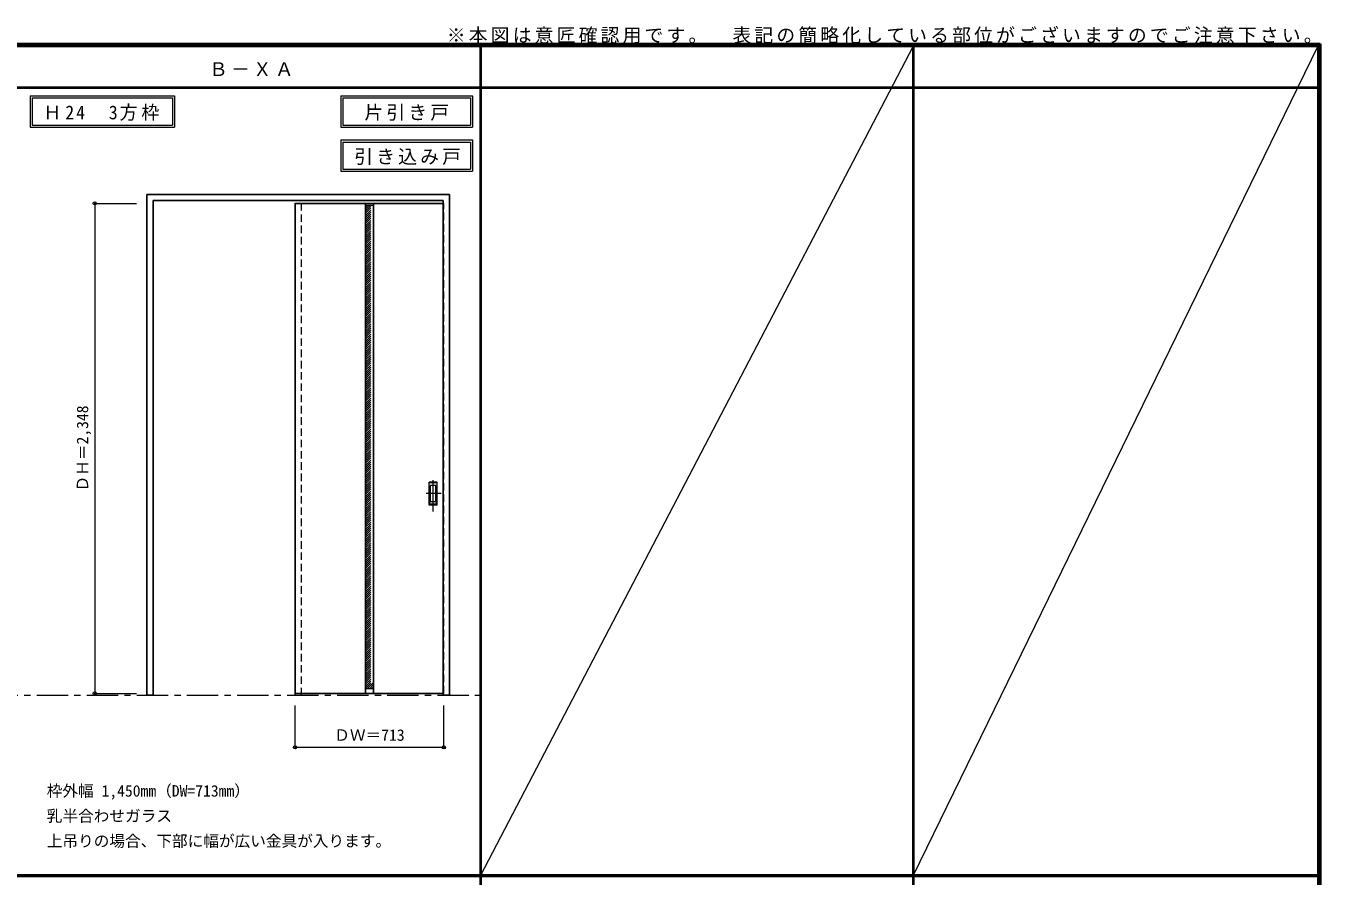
# Model space of a CAD drawing. Units: millimetres, scale not verified. Extents: x -6000 to 5700, y -4307 to 4260.
# Drawn here: x -502 to 5700, y 186 to 4260 of the extents above; entities that cross this region are included whole.
import ezdxf
from ezdxf.enums import TextEntityAlignment as Align

# ---------------------------------------------------------------- set-up
doc = ezdxf.new("R2010")
doc.units = ezdxf.units.MM
doc.header["$LTSCALE"] = 30
doc.header["$PDMODE"] = 32
doc.header["$PDSIZE"] = 15
doc.linetypes.add('CHAIN1', pattern=[8, 5, -1, 1, -1])
doc.linetypes.add('DASHED1', pattern=[1.8, 1.2, -0.6])
for name, color, linetype, lineweight in [('0-1_通り芯', 7, 'CHAIN1', 18), ('0-2_扉', 4, 'DASHED1', 9), ('0-3_仕上げ', 7, 'Continuous', 18), ('0-4_枠', 3, 'Continuous', 25), ('0-6_引手', 7, 'Continuous', 18), ('0-A_文字', 7, 'Continuous', 18), ('0-B_寸法', 7, 'Continuous', 9), ('0-C_ハッチ', 4, 'DASHED1', 9), ('F-1_枠', 6, 'Continuous', 40), ('F-A_文字', 7, 'Continuous', 18)]:
    doc.layers.add(name, color=color, linetype=linetype, lineweight=lineweight)
doc.styles.add('ＭＳ ゴシック', font='')
doc.styles.get('ＭＳ ゴシック').set_extended_font_data('MS Gothic')

msp = doc.modelspace()

# ---------------------------------------------------------------- linework, layer by layer
at = {"layer": '0-1_通り芯'}
msp.add_line((-5490, 1053), (1678, 1053), dxfattribs=at)
at = {"layer": '0-2_扉', "color": 3, "linetype": 'Continuous', "lineweight": 25}
for p, q in [((1498, 3409.5), (788, 3409.5)), ((788, 3409.5), (788, 1061.5)), ((1498, 1061.5), (788, 1061.5))]:
    msp.add_line(p, q, dxfattribs=at)
at = {"layer": '0-2_扉'}
for p, q in [((788, 3409.5), (788, 3405.5)), ((1498, 3409.5), (1501, 3409.5))]:
    msp.add_line(p, q, dxfattribs=at)
msp.add_lwpolyline([(1498, 1061.5), (1501, 1061.5), (1501, 3409.5)], dxfattribs=at)
at = {"layer": '0-3_仕上げ', "color": 3, "lineweight": 25}
for p, q in [((1125.5, 3409.5), (1125.5, 1061.5)), ((1163.5, 3409.5), (1163.5, 1061.5))]:
    msp.add_line(p, q, dxfattribs=at)
at = {"layer": '0-3_仕上げ'}
for p, q in [((1125.5, 3401.5), (1163.5, 3401.5)), ((1125.5, 1085.5), (1163.5, 1085.5))]:
    msp.add_line(p, q, dxfattribs=at)
at = {"layer": '0-4_枠'}
for p, q in [((78, 3453), (1528, 3453)), ((78, 1053), (78, 3453)), ((108, 3423), (1498, 3423)), ((1498, 1053), (1498, 3423)), ((1528, 1053), (1528, 3453)), ((1498, 1053), (1528, 1053))]:
    msp.add_line(p, q, dxfattribs=at)
at = {"layer": '0-4_枠', "color": 4, "linetype": 'DASHED1', "lineweight": 9}
for p, q in [((788, 1053), (788, 3423)), ((818, 1053), (818, 3423)), ((788, 1053), (818, 1053))]:
    msp.add_line(p, q, dxfattribs=at)
at = {"layer": '0-4_枠'}
msp.add_lwpolyline([(78, 1053), (108, 1053), (108, 3423)], dxfattribs=at)
at = {"layer": '0-6_引手'}
for p, q in [((1469, 2074), (1431, 2074)), ((1431, 1964), (1431, 2074)), ((1462.5, 2058), (1437.5, 2058)), ((1437.5, 1980), (1437.5, 2058)), ((1462.5, 1980), (1462.5, 2058)), ((1469, 1964), (1469, 2074)), ((1469, 1964), (1431, 1964)), ((1462.5, 1980), (1437.5, 1980))]:
    msp.add_line(p, q, dxfattribs=at)
at = {"layer": '0-6_引手', "linetype": 'DASHED1'}
for p, q in [((1434, 1968), (1434, 2070)), ((1466, 1968), (1434, 1968))]:
    msp.add_line(p, q, dxfattribs=at)
at = {"layer": '0-6_引手', "linetype": 'CHAIN1'}
for p, q in [((1450, 1933.77), (1450, 2104.62)), ((1488.07, 2019), (1415.56, 2019))]:
    msp.add_line(p, q, dxfattribs=at)
at = {"layer": '0-6_引手', "linetype": 'DASHED1'}
msp.add_lwpolyline([(1466, 1968), (1466, 2070), (1434, 2070)], dxfattribs=at)
at = {"layer": '0-A_文字'}
for p, q in [((-482, 3925), (-482, 3775)), ((-472, 3915), (-472, 3785)), ((-472, 3915), (200.62, 3915)), ((200.62, 3915), (200.62, 3785)), ((1006.97, 3925), (1006.97, 3775)), ((1016.97, 3915), (1016.97, 3785)), ((1016.97, 3915), (1628, 3915)), ((1628, 3915), (1628, 3785)), ((-472, 3785), (200.62, 3785)), ((1016.97, 3785), (1628, 3785)), ((-482, 3775), (210.62, 3775)), ((1006.97, 3775), (1638, 3775)), ((1006.97, 3713.53), (1006.97, 3563.53)), ((1016.97, 3703.53), (1016.97, 3573.53)), ((1016.97, 3703.53), (1628, 3703.53)), ((1628, 3703.53), (1628, 3573.53)), ((1006.97, 3563.53), (1638, 3563.53)), ((1016.97, 3573.53), (1628, 3573.53))]:
    msp.add_line(p, q, dxfattribs=at)
for points in [[(-482, 3925), (210.62, 3925), (210.62, 3775)], [(1006.97, 3925), (1638, 3925), (1638, 3775)], [(1006.97, 3713.53), (1638, 3713.53), (1638, 3563.53)]]:
    msp.add_lwpolyline(points, dxfattribs=at)
at = {"layer": '0-B_寸法', "color": 4}
for p, q in [((-172, 3409.5), (28, 3409.5)), ((-172, 3409.5), (-172, 1061.5)), ((-172, 1061.5), (28, 1061.5)), ((1501, 803), (1501, 1003))]:
    msp.add_line(p, q, dxfattribs=at)
msp.add_lwpolyline([(1501, 803), (788, 803), (788, 1003)], dxfattribs=at)
at = {"layer": '0-B_寸法'}
for p in [(-172, 3409.5), (-172, 1061.5), (788, 803), (1501, 803)]:
    msp.add_point(p, dxfattribs=at)
at = {"layer": '0-C_ハッチ'}
for p, q in [((1125.5, 3391.8), (1135.2, 3401.5)), ((1125.5, 3372), (1155, 3401.5)), ((1125.5, 3381.9), (1145.1, 3401.5)), ((1125.5, 3362.1), (1163.5, 3400.1)), ((1125.5, 3352.2), (1163.5, 3390.2)), ((1125.5, 3342.3), (1163.5, 3380.3)), ((1125.5, 3332.4), (1163.5, 3370.4)), ((1125.5, 3322.5), (1163.5, 3360.5)), ((1125.5, 3312.6), (1163.5, 3350.6)), ((1125.5, 3302.7), (1163.5, 3340.7)), ((1125.5, 3292.8), (1163.5, 3330.8)), ((1125.5, 3282.91), (1163.5, 3320.91)), ((1125.5, 3273.01), (1163.5, 3311.01)), ((1125.5, 3263.11), (1163.5, 3301.11)), ((1125.5, 3253.21), (1163.5, 3291.21)), ((1125.5, 3243.31), (1163.5, 3281.31)), ((1125.5, 3233.41), (1163.5, 3271.41)), ((1125.5, 3223.51), (1163.5, 3261.51)), ((1125.5, 3213.61), (1163.5, 3251.61)), ((1125.5, 3203.71), (1163.5, 3241.71)), ((1125.5, 3193.81), (1163.5, 3231.81)), ((1125.5, 3183.91), (1163.5, 3221.91)), ((1125.5, 3174.01), (1163.5, 3212.01)), ((1125.5, 3164.11), (1163.5, 3202.11)), ((1125.5, 3154.21), (1163.5, 3192.21)), ((1125.5, 3144.31), (1163.5, 3182.31)), ((1125.5, 3134.41), (1163.5, 3172.41)), ((1125.5, 3124.51), (1163.5, 3162.51)), ((1125.5, 3114.61), (1163.5, 3152.61)), ((1125.5, 3104.71), (1163.5, 3142.71)), ((1125.5, 3094.81), (1163.5, 3132.81)), ((1125.5, 3084.92), (1163.5, 3122.92)), ((1125.5, 3075.02), (1163.5, 3113.02)), ((1125.5, 3065.12), (1163.5, 3103.12)), ((1125.5, 3055.22), (1163.5, 3093.22)), ((1125.5, 3045.32), (1163.5, 3083.32)), ((1125.5, 3035.42), (1163.5, 3073.42)), ((1125.5, 3025.52), (1163.5, 3063.52)), ((1125.5, 3015.62), (1163.5, 3053.62)), ((1125.5, 3005.72), (1163.5, 3043.72)), ((1125.5, 2995.82), (1163.5, 3033.82)), ((1125.5, 2985.92), (1163.5, 3023.92)), ((1125.5, 2976.02), (1163.5, 3014.02)), ((1125.5, 2966.12), (1163.5, 3004.12)), ((1125.5, 2956.22), (1163.5, 2994.22)), ((1125.5, 2946.32), (1163.5, 2984.32)), ((1125.5, 2936.42), (1163.5, 2974.42)), ((1125.5, 2926.52), (1163.5, 2964.52)), ((1125.5, 2916.62), (1163.5, 2954.62)), ((1125.5, 2906.72), (1163.5, 2944.72)), ((1125.5, 2896.82), (1163.5, 2934.82)), ((1125.5, 2886.93), (1163.5, 2924.93)), ((1125.5, 2877.03), (1163.5, 2915.03)), ((1125.5, 2867.13), (1163.5, 2905.13)), ((1125.5, 2857.23), (1163.5, 2895.23)), ((1125.5, 2847.33), (1163.5, 2885.33)), ((1125.5, 2837.43), (1163.5, 2875.43)), ((1125.5, 2827.53), (1163.5, 2865.53)), ((1125.5, 2817.63), (1163.5, 2855.63)), ((1125.5, 2807.73), (1163.5, 2845.73)), ((1125.5, 2797.83), (1163.5, 2835.83)), ((1125.5, 2787.93), (1163.5, 2825.93)), ((1125.5, 2778.03), (1163.5, 2816.03)), ((1125.5, 2768.13), (1163.5, 2806.13)), ((1125.5, 2758.23), (1163.5, 2796.23)), ((1125.5, 2748.33), (1163.5, 2786.33)), ((1125.5, 2738.43), (1163.5, 2776.43)), ((1125.5, 2728.53), (1163.5, 2766.53)), ((1125.5, 2718.63), (1163.5, 2756.63)), ((1125.5, 2708.73), (1163.5, 2746.73)), ((1125.5, 2698.83), (1163.5, 2736.83)), ((1125.5, 2688.94), (1163.5, 2726.94)), ((1125.5, 2679.04), (1163.5, 2717.04)), ((1125.5, 2669.14), (1163.5, 2707.14)), ((1125.5, 2659.24), (1163.5, 2697.24)), ((1125.5, 2649.34), (1163.5, 2687.34)), ((1125.5, 2639.44), (1163.5, 2677.44)), ((1125.5, 2629.54), (1163.5, 2667.54)), ((1125.5, 2619.64), (1163.5, 2657.64)), ((1125.5, 2609.74), (1163.5, 2647.74)), ((1125.5, 2599.84), (1163.5, 2637.84)), ((1125.5, 2589.94), (1163.5, 2627.94)), ((1125.5, 2580.04), (1163.5, 2618.04)), ((1125.5, 2570.14), (1163.5, 2608.14)), ((1125.5, 2560.24), (1163.5, 2598.24)), ((1125.5, 2550.34), (1163.5, 2588.34)), ((1125.5, 2540.44), (1163.5, 2578.44)), ((1125.5, 2530.54), (1163.5, 2568.54)), ((1125.5, 2520.64), (1163.5, 2558.64)), ((1125.5, 2510.74), (1163.5, 2548.74)), ((1125.5, 2500.84), (1163.5, 2538.84)), ((1125.5, 2490.95), (1163.5, 2528.95)), ((1125.5, 2481.05), (1163.5, 2519.05)), ((1125.5, 2471.15), (1163.5, 2509.15)), ((1125.5, 2461.25), (1163.5, 2499.25)), ((1125.5, 2451.35), (1163.5, 2489.35)), ((1125.5, 2441.45), (1163.5, 2479.45)), ((1125.5, 2431.55), (1163.5, 2469.55)), ((1125.5, 2421.65), (1163.5, 2459.65)), ((1125.5, 2411.75), (1163.5, 2449.75)), ((1125.5, 2401.85), (1163.5, 2439.85)), ((1125.5, 2391.95), (1163.5, 2429.95)), ((1125.5, 2382.05), (1163.5, 2420.05)), ((1125.5, 2372.15), (1163.5, 2410.15)), ((1125.5, 2362.25), (1163.5, 2400.25)), ((1125.5, 2352.35), (1163.5, 2390.35)), ((1125.5, 2342.45), (1163.5, 2380.45)), ((1125.5, 2332.55), (1163.5, 2370.55)), ((1125.5, 2322.65), (1163.5, 2360.65)), ((1125.5, 2312.75), (1163.5, 2350.75)), ((1125.5, 2302.86), (1163.5, 2340.86)), ((1125.5, 2292.96), (1163.5, 2330.96)), ((1125.5, 2283.06), (1163.5, 2321.06)), ((1125.5, 2273.16), (1163.5, 2311.16)), ((1125.5, 2263.26), (1163.5, 2301.26)), ((1125.5, 2253.36), (1163.5, 2291.36)), ((1125.5, 2243.46), (1163.5, 2281.46)), ((1125.5, 2233.56), (1163.5, 2271.56)), ((1125.5, 2223.66), (1163.5, 2261.66)), ((1125.5, 2213.76), (1163.5, 2251.76)), ((1125.5, 2203.86), (1163.5, 2241.86)), ((1125.5, 2193.96), (1163.5, 2231.96)), ((1125.5, 2184.06), (1163.5, 2222.06)), ((1125.5, 2174.16), (1163.5, 2212.16)), ((1125.5, 2164.26), (1163.5, 2202.26)), ((1125.5, 2154.36), (1163.5, 2192.36)), ((1125.5, 2144.46), (1163.5, 2182.46)), ((1125.5, 2134.56), (1163.5, 2172.56)), ((1125.5, 2124.66), (1163.5, 2162.66)), ((1125.5, 2114.76), (1163.5, 2152.76)), ((1125.5, 2104.87), (1163.5, 2142.87)), ((1125.5, 2094.97), (1163.5, 2132.97)), ((1125.5, 2085.07), (1163.5, 2123.07)), ((1125.5, 2075.17), (1163.5, 2113.17)), ((1125.5, 2065.27), (1163.5, 2103.27)), ((1125.5, 2055.37), (1163.5, 2093.37)), ((1125.5, 2045.47), (1163.5, 2083.47)), ((1125.5, 2035.57), (1163.5, 2073.57)), ((1125.5, 2025.67), (1163.5, 2063.67)), ((1125.5, 2015.77), (1163.5, 2053.77)), ((1125.5, 2005.87), (1163.5, 2043.87)), ((1125.5, 1995.97), (1163.5, 2033.97)), ((1125.5, 1986.07), (1163.5, 2024.07)), ((1125.5, 1976.17), (1163.5, 2014.17)), ((1125.5, 1966.27), (1163.5, 2004.27)), ((1125.5, 1956.37), (1163.5, 1994.37)), ((1125.5, 1946.47), (1163.5, 1984.47)), ((1125.5, 1936.57), (1163.5, 1974.57)), ((1125.5, 1926.67), (1163.5, 1964.67)), ((1125.5, 1916.77), (1163.5, 1954.77)), ((1125.5, 1906.88), (1163.5, 1944.88)), ((1125.5, 1896.98), (1163.5, 1934.98)), ((1125.5, 1887.08), (1163.5, 1925.08)), ((1125.5, 1877.18), (1163.5, 1915.18)), ((1125.5, 1867.28), (1163.5, 1905.28)), ((1125.5, 1857.38), (1163.5, 1895.38)), ((1125.5, 1847.48), (1163.5, 1885.48)), ((1125.5, 1837.58), (1163.5, 1875.58)), ((1125.5, 1827.68), (1163.5, 1865.68)), ((1125.5, 1817.78), (1163.5, 1855.78)), ((1125.5, 1807.88), (1163.5, 1845.88)), ((1125.5, 1797.98), (1163.5, 1835.98)), ((1125.5, 1788.08), (1163.5, 1826.08)), ((1125.5, 1778.18), (1163.5, 1816.18)), ((1125.5, 1768.28), (1163.5, 1806.28)), ((1125.5, 1758.38), (1163.5, 1796.38)), ((1125.5, 1748.48), (1163.5, 1786.48)), ((1125.5, 1738.58), (1163.5, 1776.58)), ((1125.5, 1728.68), (1163.5, 1766.68)), ((1125.5, 1718.78), (1163.5, 1756.78)), ((1125.5, 1708.89), (1163.5, 1746.89)), ((1125.5, 1698.99), (1163.5, 1736.99)), ((1125.5, 1689.09), (1163.5, 1727.09)), ((1125.5, 1679.19), (1163.5, 1717.19)), ((1125.5, 1669.29), (1163.5, 1707.29)), ((1125.5, 1659.39), (1163.5, 1697.39)), ((1125.5, 1649.49), (1163.5, 1687.49)), ((1125.5, 1639.59), (1163.5, 1677.59)), ((1125.5, 1629.69), (1163.5, 1667.69)), ((1125.5, 1619.79), (1163.5, 1657.79)), ((1125.5, 1609.89), (1163.5, 1647.89)), ((1125.5, 1599.99), (1163.5, 1637.99)), ((1125.5, 1590.09), (1163.5, 1628.09)), ((1125.5, 1580.19), (1163.5, 1618.19)), ((1125.5, 1570.29), (1163.5, 1608.29)), ((1125.5, 1560.39), (1163.5, 1598.39)), ((1125.5, 1550.49), (1163.5, 1588.49)), ((1125.5, 1540.59), (1163.5, 1578.59)), ((1125.5, 1530.69), (1163.5, 1568.69)), ((1125.5, 1520.79), (1163.5, 1558.79)), ((1125.5, 1510.9), (1163.5, 1548.9)), ((1125.5, 1501), (1163.5, 1539)), ((1125.5, 1491.1), (1163.5, 1529.1)), ((1125.5, 1481.2), (1163.5, 1519.2)), ((1125.5, 1471.3), (1163.5, 1509.3)), ((1125.5, 1461.4), (1163.5, 1499.4)), ((1125.5, 1451.5), (1163.5, 1489.5)), ((1125.5, 1441.6), (1163.5, 1479.6)), ((1125.5, 1431.7), (1163.5, 1469.7)), ((1125.5, 1421.8), (1163.5, 1459.8)), ((1125.5, 1411.9), (1163.5, 1449.9)), ((1125.5, 1402), (1163.5, 1440)), ((1125.5, 1392.1), (1163.5, 1430.1)), ((1125.5, 1382.2), (1163.5, 1420.2)), ((1125.5, 1372.3), (1163.5, 1410.3)), ((1125.5, 1362.4), (1163.5, 1400.4)), ((1125.5, 1352.5), (1163.5, 1390.5)), ((1125.5, 1342.6), (1163.5, 1380.6)), ((1125.5, 1332.7), (1163.5, 1370.7)), ((1125.5, 1322.81), (1163.5, 1360.81)), ((1125.5, 1312.91), (1163.5, 1350.91)), ((1125.5, 1303.01), (1163.5, 1341.01)), ((1125.5, 1293.11), (1163.5, 1331.11)), ((1125.5, 1283.21), (1163.5, 1321.21)), ((1125.5, 1273.31), (1163.5, 1311.31)), ((1125.5, 1263.41), (1163.5, 1301.41)), ((1125.5, 1253.51), (1163.5, 1291.51)), ((1125.5, 1243.61), (1163.5, 1281.61)), ((1125.5, 1233.71), (1163.5, 1271.71)), ((1125.5, 1223.81), (1163.5, 1261.81)), ((1125.5, 1213.91), (1163.5, 1251.91)), ((1125.5, 1204.01), (1163.5, 1242.01)), ((1125.5, 1194.11), (1163.5, 1232.11)), ((1125.5, 1184.21), (1163.5, 1222.21)), ((1125.5, 1174.31), (1163.5, 1212.31)), ((1125.5, 1164.41), (1163.5, 1202.41)), ((1125.5, 1154.51), (1163.5, 1192.51)), ((1125.5, 1144.61), (1163.5, 1182.61)), ((1125.5, 1134.71), (1163.5, 1172.71)), ((1125.5, 1124.82), (1163.5, 1162.82)), ((1125.5, 1114.92), (1163.5, 1152.92)), ((1125.5, 1105.02), (1163.5, 1143.02)), ((1125.5, 1095.12), (1163.5, 1133.12)), ((1125.78, 1085.5), (1163.5, 1123.22)), ((1135.68, 1085.5), (1163.5, 1113.32)), ((1145.58, 1085.5), (1163.5, 1103.42)), ((1155.48, 1085.5), (1163.5, 1093.52))]:
    msp.add_line(p, q, dxfattribs=at)
at = {"layer": 'F-1_枠'}
for p, q in [((-6000, 4175), (5700, 4175)), ((-6000, 4170), (5700, 4170)), ((-6000, 4165), (5700, 4165)), ((1678, -3790), (1678, 4175)), ((3752, -3790), (3752, 4175)), ((5690, 4175), (5690, -4205)), ((5695, 4175), (5695, -4205)), ((5700, 4175), (5700, -4205)), ((-6000, 3965), (5700, 3965)), ((-6000, 190.5), (5700, 190.5)), ((-6000, 187.5), (5700, 187.5))]:
    msp.add_line(p, q, dxfattribs=at)
at = {"layer": 'F-A_文字'}
for p, q in [((1678, 190.5), (3752, 4165)), ((3752, 190.5), (5690, 4165))]:
    msp.add_line(p, q, dxfattribs=at)

# ---------------------------------------------------------------- texts
at = {"layer": '0-A_文字', "style": 'ＭＳ ゴシック'}
for s, p in [('枠外幅 1,450mm（DW=713mm）', (-402, 550.5)), ('乳半合わせガラス', (-402, 430.5)), ('上吊りの場合、下部に幅が広い金具が入ります。', (-402, 310.5))]:
    msp.add_text(s, height=54.99, dxfattribs=at).set_placement(p, align=Align.BOTTOM_LEFT)
at = {"layer": '0-A_文字', "char_height": 65.98, "attachment_point": 7, "style": 'ＭＳ ゴシック'}
for s, insert in [('\\T1.17;※本図は意匠確認用です。\u3000表記の簡略化している部位がございますのでご注意下さい。', (1515, 4175)), ('\\T1.17;Ｂ－ＸＡ', (375.5, 4020)), ('\\T1.22;\\W0.95;Ｈ24\u30003方枠', (-417.34, 3805)), ('\\T1.17;片引き戸', (1119.98, 3805)), ('\\T1.17;引き込み戸', (1071.63, 3593.53))]:
    msp.add_mtext(s, dxfattribs=dict(at, insert=insert))
at = {"layer": '0-B_寸法', "style": 'ＭＳ ゴシック'}
msp.add_text('ＤＨ＝2,348', height=54.99, rotation=90, dxfattribs=at).set_placement((-187, 2029.25), align=Align.BOTTOM_LEFT)
msp.add_text('ＤＷ＝713', height=54.99, dxfattribs=at).set_placement((975.75, 818), align=Align.BOTTOM_LEFT)

doc.saveas('drawing.dxf')
